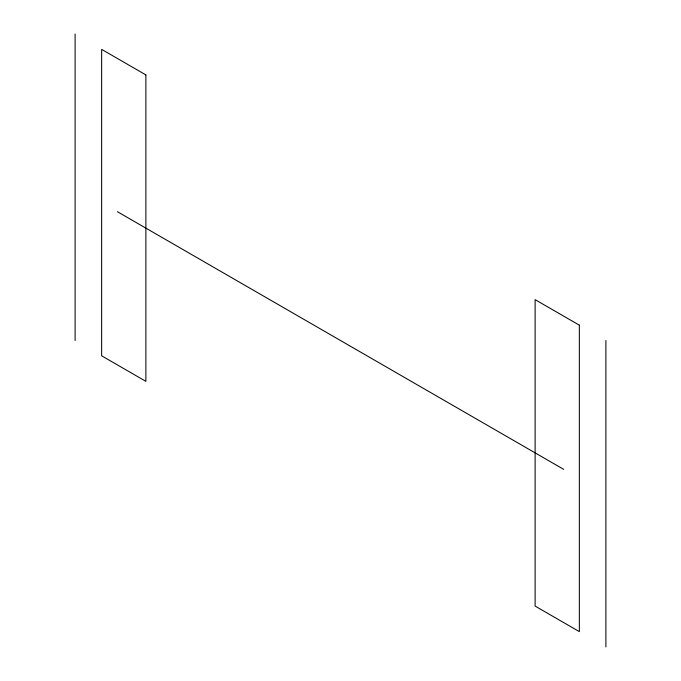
<?xml version="1.0" encoding="UTF-8"?>
<svg xmlns="http://www.w3.org/2000/svg" width="681" height="681" viewBox="0 0 681 681"><rect width="100%" height="100%" fill="white"/><g stroke="black" fill="none" stroke-linecap="round" stroke-linejoin="round"><path stroke-width="1.02" d="M117.447 211.723L563.732 469.388M605.894 340.5L605.894 646.95M75.106 34.05L75.106 340.5M145.879 74.91L101.648 49.372L101.648 355.822L145.879 381.36L145.879 74.91M579.352 325.178L535.121 299.64L535.121 606.09L579.352 631.627L579.352 325.178"/></g></svg>
